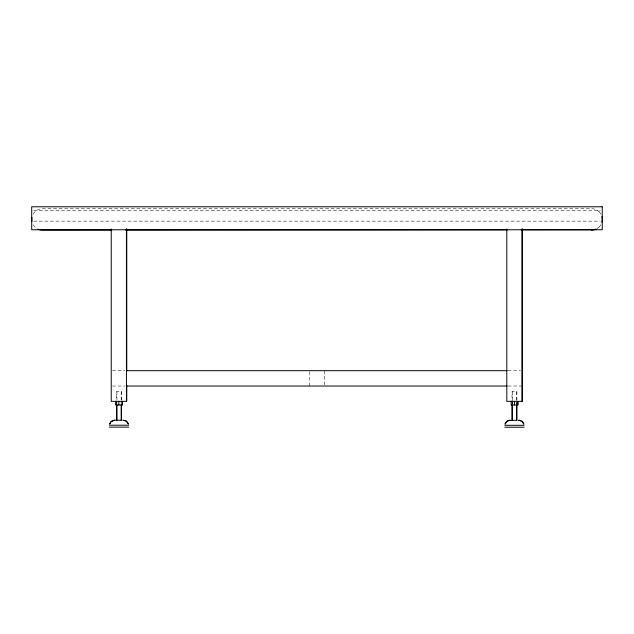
<?xml version="1.0" encoding="UTF-8"?>
<svg xmlns="http://www.w3.org/2000/svg" width="634" height="634" viewBox="0 0 634 634"><rect width="100%" height="100%" fill="white"/><g stroke="black" fill="none" stroke-linecap="round" stroke-linejoin="round"><path stroke-width="0.48" stroke-dasharray="3.17 2.38" d="M596.974 228.7L599.178 226.996M33.681 210.615L600.263 210.615M33.681 221.147L600.263 221.147M112.495 370.684L124.858 370.684M508.072 370.684L520.435 370.684M112.495 386.027L124.858 386.027M508.072 386.027L522.337 386.027M516.9 400.205L516.9 391.582L512.026 391.582L512.026 404.04M516.694 401.354L516.694 404.088M516.591 391.582L516.591 404.04M512.446 402.265L512.446 404.088M512.335 391.582L512.335 404.04M512.137 402.265L512.137 404.088M324.545 370.684L324.545 385.068M309.329 371.643L309.329 386.027M121.49 400.109L121.49 391.495L116.616 391.495L116.616 400.109M121.181 391.495L121.181 400.109M121.181 401.068L121.118 404.088M116.925 391.495L116.925 400.109M116.925 401.068L116.87 404.088M116.616 401.068L116.616 403.945M116.561 402.265L116.561 404.088M33.245 224.769A10.778 10.778 0 0 0 34.941 226.996A10.612 10.612 0 0 0 37.144 228.7M33.245 214.046A10.778 10.778 0 0 1 34.941 211.827A10.612 10.612 0 0 1 42.47 208.681L591.649 208.681A10.612 10.612 0 0 1 599.178 211.819M600.874 224.769A10.778 10.778 0 0 1 599.178 226.996M599.178 211.827A10.778 10.778 0 0 1 600.874 214.046"/><path stroke-width="0.95" d="M109.555 423.924L111.322 421.261L114.643 420.231M109.872 423.924L110.72 422.181M504.965 424.011L506.732 421.348L509.411 420.366M505.282 424.011L506.13 422.268M111.148 421.689L114.001 420.271M506.558 421.784L508.159 420.699M591.649 230.134L596.119 229.056M508.468 420.493L510.053 420.318M111.711 230.094L42.47 230.134A10.612 10.612 0 0 1 37.969 229.128M125.556 230.079L507.359 229.833M521.211 229.817L594.407 229.77M126.443 370.684L507.121 370.684M126.443 386.027L507.121 386.027M114.334 420.231L115.982 420.231M122.853 420.231L126.245 420.897L128.551 423.924M509.744 420.318L511.392 420.318M518.263 420.318L519.183 420.318M109.389 425.208L128.718 425.208M504.799 425.303L524.128 425.303M109.389 427.126L128.718 427.126M504.799 427.221L524.128 427.221M518.874 420.318L519.832 420.366M123.464 420.231L126.475 421.261L128.242 423.924M519.515 420.366L522.194 421.348L523.961 424.011M520.149 420.493L522.368 421.784L523.652 424.011M522.337 228.929L522.337 401.354L506.812 401.354L506.812 228.929M522.028 228.929L522.028 401.354M517.986 401.354L517.986 404.991L511.162 404.991L511.162 401.354M517.677 401.354L517.677 404.991M516.9 404.991L516.9 420.318L512.026 420.318L512.026 404.991M516.591 404.991L516.591 420.318M514.42 401.354L514.42 404.991M512.335 404.991L512.335 420.318M126.76 228.929L126.76 370.811M126.76 385.591L126.76 401.354L111.235 401.354L111.235 228.929M126.443 228.929L126.443 401.354M122.41 401.354L122.41 404.991L115.578 404.991L115.578 401.354M122.093 401.354L122.093 404.991M121.49 404.904L121.49 420.231L116.616 420.231L116.616 404.904M121.181 404.904L121.181 420.231M118.835 401.354L118.835 404.991M116.925 404.904L116.925 420.231M31.985 221.274A10.778 10.778 0 0 1 31.985 217.541M601.935 216.63A10.778 10.778 0 0 1 601.935 222.185M602.245 206.779L31.7 206.779L31.7 229.77L602.245 229.77L602.245 206.779"/></g></svg>
